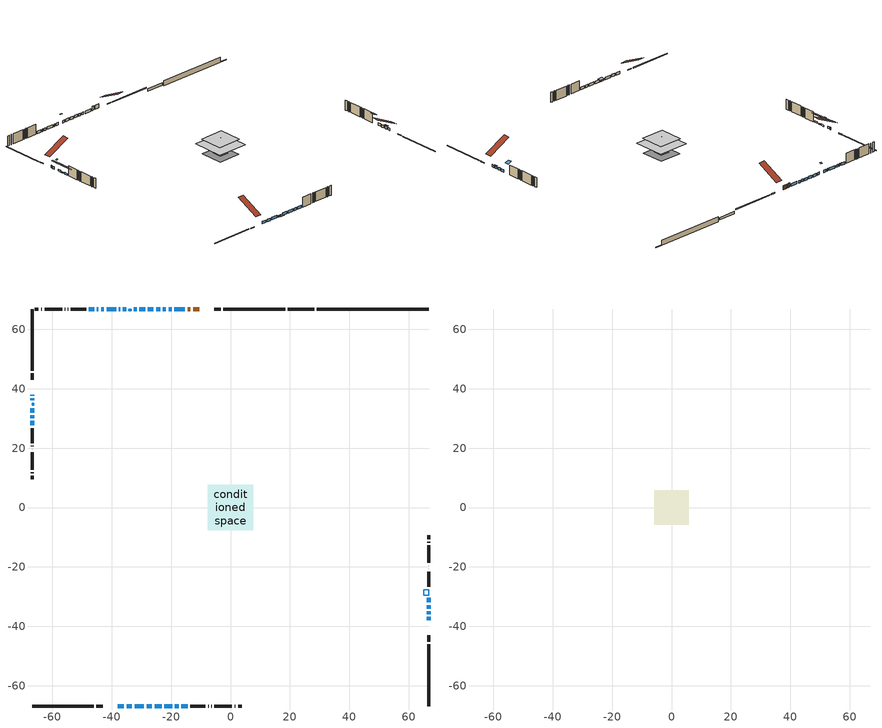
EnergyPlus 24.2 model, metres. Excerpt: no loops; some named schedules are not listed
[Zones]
conditioned space
 floor outside (Floor1 construction): -1.01,-1.01 -1.01,1.01 1.01,1.01 1.01,-1.01 z0.92
 floor adiabatic (Floor3 construction): -2.18,-2.18 -2.18,2.18 2.18,2.18 2.18,-2.18 z0.92
 floor adiabatic (AdiabaticFloorConstruction): -7.65,-7.65 -7.65,7.65 7.65,7.65 7.65,-7.65 z3.36
 floor foundation (Slab1 construction): -5.64,-5.64 -5.64,5.64 5.64,5.64 5.64,-5.64 z-1.52
 floor foundation (Slab2 construction): -2.18,-2.18 -2.18,2.18 2.18,2.18 2.18,-2.18 z-0.91
 wall outside (RimJoist1 construction): 18.36,66.85 -2.41,66.85 / -66.85,-66.85 -46.09,-66.85 / -66.85,66.85 -66.85,46.09 / 66.85,-66.85 66.85,-46.09 z0.92:1.22
 wall outside (RimJoist3 construction): -3.34,66.85 -5.5,66.85 / -45.16,-66.85 -42.99,-66.85 / -66.85,45.16 -66.85,42.99 / 66.85,-45.16 66.85,-42.99 z0.92:1.22
 wall outside (AdiabaticWallConstruction 1): -10.47,66.85 -12.57,66.85 / -13.5,66.85 -14.44,66.85 z0.92:2.95
 wall outside (AdiabaticWallConstruction): 66.85,-38.03 66.85,-36.8 / -38.03,-66.85 -35.94,-66.85 / -35.01,-66.85 -33.18,-66.85 / -66.85,38.03 -66.85,37.68 / 66.85,-34.03 66.85,-32.89 / 66.85,-31.96 66.85,-30.44 / -15.36,66.85 -18.87,66.85 / -19.8,66.85 -20.83,66.85 / -21.76,66.85 -22.79,66.85 / -23.71,66.85 -25.09,66.85 / -26.02,66.85 -27.85,66.85 / -28.77,66.85 -30.68,66.85 / -32.26,-66.85 -29.21,-66.85 / -31.61,66.85 -32.52,66.85 / -25.52,-66.85 -23.23,-66.85 / -22.31,-66.85 -19.64,-66.85 / -66.85,36.75 -66.85,36.07 / -35.13,66.85 -36.27,66.85 / -37.2,66.85 -37.61,66.85 / -38.54,66.85 -41.74,66.85 / -42.67,66.85 -43.59,66.85 / -44.51,66.85 -44.97,66.85 / -45.9,66.85 -47.73,66.85 / -18.71,-66.85 -17.49,-66.85 / -16.56,-66.85 -14.43,-66.85 z0.92:2.14; 66.85,-35.88 66.85,-34.96 z0.92:2.29; -28.28,-66.85 -26.45,-66.85 / -66.85,31.01 -66.85,30.09 z0.92:1.38; -66.85,33.46 -66.85,31.94 / -66.85,29.17 -66.85,27.64 z0.92:1.68
 wall outside (Wall1 construction): -48.66,66.85 -53.73,66.85 / -13.5,-66.85 -8.43,-66.85 / -66.85,26.71 -66.85,21.65 / 66.85,-26.69 66.85,-21.62 z0.92:5.8
 wall outside (Wall2 construction): -54.65,66.85 -54.79,66.85 / -7.5,-66.85 -7.37,-66.85 / -66.85,20.72 -66.85,20.58 / 66.85,-20.69 66.85,-20.56 z0.92:5.8
 wall outside (Wall3 construction): -55.72,66.85 -55.8,66.85 / -6.44,-66.85 -6.36,-66.85 / -66.85,19.65 -66.85,19.57 / 66.85,-19.63 66.85,-19.55 z0.92:5.8
 wall outside (Wall4 construction): -56.73,66.85 -62.59,66.85 / -5.43,-66.85 0.43,-66.85 / -66.85,18.64 -66.85,12.78 / 66.85,-18.62 66.85,-12.75 z0.92:5.8
 wall outside (Wall5 construction): -63.52,66.85 -63.81,66.85 / 1.36,-66.85 1.65,-66.85 / -66.85,11.85 -66.85,11.56 / 66.85,-11.82 66.85,-11.54 z0.92:5.8
 wall outside (Wall6 construction): -64.74,66.85 -65.92,66.85 / 2.58,-66.85 3.76,-66.85 / -66.85,10.64 -66.85,9.45 / 66.85,-10.61 66.85,-9.43 z0.92:5.8
 wall foundation (FoundationWall1 construction): 29.05,66.85,-1.52 29.05,66.85,0.92 63.07,66.85,0.92 63.07,66.85,-1.34 66.85,66.85,-1.34 66.85,66.85,-1.52
 wall foundation (FoundationWall2 construction): 28.12,66.85 19.28,66.85 z-0.91:0.29
 window (WindowConstruction): 66.85,-38.02 66.85,-36.81 z0.92:2.14
 window (WindowConstruction 7): -38.02,-66.85 -35.94,-66.85 z0.92:2.14
 window (WindowConstruction 8): -35.01,-66.85 -33.19,-66.85 z0.92:2.14
 window (WindowConstruction 9): -66.85,38.02 -66.85,37.68 z0.92:2.14
 window (WindowConstruction 10): 66.85,-35.88 66.85,-34.96 z0.92:2.29
 window (WindowConstruction 11): 66.85,-34.03 66.85,-32.89 z0.92:2.14
 window (WindowConstruction 12): 66.85,-31.96 66.85,-30.44 z0.92:2.14
 window (WindowConstruction 13): -15.36,66.85 -18.87,66.85 z0.92:2.14
 window (WindowConstruction 14): -19.8,66.85 -20.83,66.85 z0.92:2.14
 window (WindowConstruction 15): -21.76,66.85 -22.79,66.85 z0.92:2.14
 window (WindowConstruction 16): -23.72,66.85 -25.09,66.85 z0.92:2.14
 window (WindowConstruction 17): -26.02,66.85 -27.85,66.85 z0.92:2.14
 window (WindowConstruction 18): -28.77,66.85 -30.68,66.85 z0.92:2.14
 window (WindowConstruction 19): -32.26,-66.85 -29.21,-66.85 z0.92:2.14
 window (WindowConstruction 1): -31.61,66.85 -32.52,66.85 z0.92:2.14
 window (WindowConstruction 20): -28.28,-66.85 -26.45,-66.85 z0.92:1.38
 window (WindowConstruction 21): -25.52,-66.85 -23.24,-66.85 z0.92:2.14
 window (WindowConstruction 22): -22.31,-66.85 -19.64,-66.85 z0.92:2.14
 window (WindowConstruction 23): -66.85,36.75 -66.85,36.07 z0.92:2.14
 window (WindowConstruction 24): -35.13,66.85 -36.27,66.85 z0.92:2.14
 window (WindowConstruction 25): -37.2,66.85 -37.61,66.85 z0.92:2.14
 window (WindowConstruction 26): -38.54,66.85 -41.74,66.85 z0.92:2.14
 window (WindowConstruction 27): -66.85,33.46 -66.85,31.94 z0.92:1.68
 window (WindowConstruction 28): -66.85,31.01 -66.85,30.09 z0.92:1.38
 window (WindowConstruction 29): -66.85,29.17 -66.85,27.64 z0.92:1.68
 window (WindowConstruction 2): -42.67,66.85 -43.59,66.85 z0.92:2.14
 window (WindowConstruction 3): -44.52,66.85 -44.97,66.85 z0.92:2.14
 window (WindowConstruction 4): -45.9,66.85 -47.73,66.85 z0.92:2.14
 window (WindowConstruction 5): -18.71,-66.85 -17.49,-66.85 z0.92:2.14
 window (WindowConstruction 6): -16.56,-66.85 -14.43,-66.85 z0.92:2.14
 door (Door): -10.47,66.85 -12.57,66.85 z0.92:2.95
 door (Door 1): -13.5,66.85 -14.44,66.85 z0.92:2.95
 ceiling adiabatic (AdiabaticFloorConstruction): 7.65,-7.65 7.65,7.65 -7.65,7.65 -7.65,-7.65 z3.36
 roof outside (Roof2 construction): -1.19,1.19 -1.19,-1.19 1.19,-1.19 1.19,1.19 z5.8
 roof outside (AdiabaticRoofConstruction): 66.85,-27.62,5.8 65.16,-27.62,6.64 65.16,-29.51,6.64 66.85,-29.51,5.8; -66.85,34.39,5.8 -66.18,34.39,6.13 -66.18,35.14,6.13 -66.85,35.14,5.8; -34.2,66.85,5.8 -34.2,66.18,6.13 -33.45,66.18,6.13 -33.45,66.85,5.8
 skylight (SkylightConstruction): 66.85,-27.62,5.8 65.16,-27.62,6.64 65.16,-29.51,6.64 66.85,-29.51,5.8
 skylight (SkylightConstruction 1): -66.85,34.39,5.8 -66.18,34.39,6.13 -66.18,35.14,6.13 -66.85,35.14,5.8
 skylight (SkylightConstruction 2): -34.2,66.85,5.8 -34.2,66.18,6.13 -33.45,66.18,6.13 -33.45,66.85,5.8
attic - vented
 floor to conditioned space (Floor2 construction Reversed): -5.87,-5.87 -5.87,5.87 5.87,5.87 5.87,-5.87 z5.8
 roof outside (Roof1 construction): -9.54,66.85,5.8 -9.54,55.73,11.36 -6.43,55.73,11.36 -6.43,66.85,5.8; -38.95,-66.85,5.8 -38.95,-55.73,11.36 -42.06,-55.73,11.36 -42.06,-66.85,5.8; -66.85,38.95,5.8 -55.73,38.95,11.36 -55.73,42.06,11.36 -66.85,42.06,5.8; 66.85,-38.95,5.8 55.73,-38.95,11.36 55.73,-42.06,11.36 66.85,-42.06,5.8
shading: 66.85,-34.66 66.85,-36.18 67.46,-36.18 67.46,-34.66 z2.59; -26.15,-66.85 -28.58,-66.85 -28.58,-68.37 -26.15,-68.37 z1.68; -66.85,28.59 -66.85,36.81 -67.46,36.81 -67.46,28.59 z5.03; -66.85,26.75 -66.85,34.36 -67.46,34.36 -67.46,26.75 z4.73; -66.85,24.29 -66.85,32.52 -67.46,32.52 -67.46,24.29 z5.03
[Building]
Building 1: Terrain=Suburbs
[Site:Location]
Vancouver Intl AP_BC: Latitude {deg}=49.19; Longitude {deg}=-123.18; Time Zone {hr}=-8; Elevation {m}=4; Keep Site Location Information=Yes
[Site:GroundTemperature:Shallow]
8.06451, 6.96315, 6.87495, 7.3976, 9.49575, 11.5841, 13.3946, 14.5416, 14.639, 13.7062, 11.9418, 9.91751
[Site:WaterMainsTemperature]
Calculation Method=Schedule; Temperature Schedule=mains temperature schedule
[Material] Roughness=Rough; Thermal Absorptance=0.9
Name | Thickness {m} | Conductivity {W/m-K} | Density {kg/m3} | Specific Heat {J/kg-K} | Solar Absorptance | Visible Absorptance
asphalt or fiberglass shingles | 0.00635 | 0.162714 | 1121.4 | 1465.45 | 0.4 | 0.4
asphalt or fiberglass shingles 1 | 0.00635 | 0.162714 | 1121.4 | 1465.45 | 0.7 | 0.7
ceiling loosefill ins | 0.169333 | 0.0480833 | 16.02 | 1046.75 | 0.7 | 0.7
ceiling stud and cavity | 0.1397 | 0.129848 | 65.682 | 1177.47 | 0.7 | 0.7
concrete 4.0 in. | 0.1016 | 1.803125 | 2242.8 | 837.4 | 0.7 | 0.7
concrete 8.0 in. | 0.2032 | 1.803125 | 2242.8 | 837.4 | 0.7 | 0.7
door material | 0.04445 | 0.188738 | 512.64 | 1214.23 | 0.7 | 0.7
door material 1 | 0.04445 | 0.0451087 | 512.64 | 1214.23 | 0.7 | 0.7
exterior vertical ins | 0.00216305 | 0.029427 | 32.04 | 1214.23 | 0.7 | 0.7
exterior vertical ins 1 | 0.00419728 | 0.029427 | 32.04 | 1214.23 | 0.7 | 0.7
floor covering | 0.0127 | 0.0433444 | 54.468 | 1339.84 | 0.6 | 0.6
floor covering 1 | 0.0127 | 9.015625 | 54.468 | 1339.84 | 0.6 | 0.6
floor rigid ins; roof rigid ins | 0.051816 | 0.029427 | 32.04 | 1214.23 | 0.7 | 0.7
floor rigid ins 1; roof rigid ins 1; wall rigid ins | 0.512978 | 0.029427 | 32.04 | 1214.23 | 0.7 | 0.7
floor stud and cavity | 0.1397 | 0.0895258 | 92.3553 | 1139.71 | 0.7 | 0.7
floor stud and cavity 1 | 0.0889 | 0.234607 | 50.32683 | 1063.81 | 0.7 | 0.7
floor stud and cavity 2 | 0.1397 | 1.75129 | 37.0049 | 1207.88 | 0.7 | 0.7
furniture material conditioned space 1 | 0.1524 | 0.115458 | 640.8 | 1214.23 | 0.6 | 0.6
gypsum board | 0.0127 | 0.160291 | 801 | 837.4 | 0.6 | 0.6
gypsum board 1 | 0.0127 | 0.160291 | 801 | 837.4 | 0.7 | 0.7
osb sheathing 0.5 in. | 0.0127 | 0.115458 | 512.64 | 1214.23 | 0.7 | 0.7
osb sheathing 0.75 in. | 0.01905 | 0.115458 | 512.64 | 1214.23 | 0.7 | 0.7
osb sheathing 2.0 in. | 0.0508 | 0.115458 | 512.64 | 1214.23 | 0.7 | 0.7
rim joist stud and cavity | 0.0508 | 0.0310022 | 125.044 | 1163.47 | 0.6 | 0.6
rim joist stud and cavity 1 | 0.0508 | 0.0312034 | 125.044 | 1163.47 | 0.6 | 0.6
roof stud and cavity | 0.2032 | 0.207205 | 78.34581 | 1123.46 | 0.7 | 0.7
roof stud and cavity 1 | 0.18415 | 1.78687 | 37.0049 | 1207.88 | 0.6 | 0.6
wall stud and cavity | 0.1397 | 0.0831639 | 139.0536 | 1170.24 | 0.7 | 0.7
wall stud and cavity 1 | 0.1397 | 0.130706 | 139.0536 | 1170.24 | 0.7 | 0.7
wall stud and cavity 2 | 0.1397 | 0.106495 | 139.0536 | 1170.24 | 0.7 | 0.7
wall stud and cavity 3 | 0.1397 | 0.0822159 | 139.0536 | 1170.24 | 0.7 | 0.7
wall stud and cavity 4 | 0.1397 | 0.0914037 | 139.0536 | 1170.24 | 0.7 | 0.7
wall stud and cavity 5 | 0.1397 | 0.0896712 | 139.0536 | 1170.24 | 0.7 | 0.7
wall stud and cavity 6 | 0.0889 | 0.380278 | 52.3479 | 1209.89 | 0.7 | 0.7
wall stud and cavity 7 | 0.0889 | 0.391764 | 83.0341 | 1211.67 | 0.7 | 0.7
wood siding | 0.0254 | 0.102417 | 544.68 | 1172.36 | 0.4 | 0.4
wood siding 1; wood siding 2; wood siding 3 | 0.0254 | 0.102417 | 544.68 | 1172.36 | 0.7 | 0.7
[WindowMaterial:SimpleGlazingSystem]
Name | U-Factor {W/m2-K} | Solar Heat Gain Coefficient
SkylightMaterial | 3.9642 | 0.7489
SkylightMaterial 1 | 2.66138 | 0.458
WindowMaterial | 2.14231 | 0.35
WindowMaterial 1 | 2.288234 | 0.32
WindowMaterial 10 | 2.262683 | 0.33
WindowMaterial 11 | 1.879418 | 0.41
WindowMaterial 12 | 4.11314 | 0.69
WindowMaterial 13 | 2.274039 | 0.32
WindowMaterial 14 | 1.82661 | 0.43
WindowMaterial 15 | 2.02477 | 0.4
WindowMaterial 16 | 2.01739 | 0.38
WindowMaterial 17 | 1.78062 | 0.43
WindowMaterial 18 | 2.245649 | 0.34
WindowMaterial 19 | 2.06509 | 0.37
WindowMaterial 2 | 1.84308 | 0.43
WindowMaterial 20 | 2.41769 | 0.3
WindowMaterial 21 | 4.18071 | 0.68
WindowMaterial 22 | 2.11846 | 0.36
WindowMaterial 23 | 2.36886 | 0.31
WindowMaterial 3 | 2.197386 | 0.34
WindowMaterial 4 | 1.94983 | 0.4
WindowMaterial 5 | 1.92314 | 0.4
WindowMaterial 6 | 1.71816 | 0.45
WindowMaterial 7 | 1.83229 | 0.42
WindowMaterial 8 | 2.44495 | 0.28
WindowMaterial 9 | 2.095182 | 0.37
[Construction]
AdiabaticFloorConstruction: floor stud and cavity 2, floor rigid ins 1, osb sheathing 0.75 in., floor covering
AdiabaticRoofConstruction: asphalt or fiberglass shingles 1, roof rigid ins 1, osb sheathing 0.75 in., roof stud and cavity 1
AdiabaticWallConstruction: wood siding 2, wall rigid ins, wall stud and cavity 6, gypsum board
AdiabaticWallConstruction 1: wood siding 3, wall rigid ins, wall stud and cavity 6, gypsum board
Door: door material
Door 1: door material 1
Floor1 construction: floor stud and cavity, floor rigid ins, osb sheathing 0.75 in., floor covering
Floor2 construction Reversed: gypsum board, ceiling stud and cavity, ceiling loosefill ins
Floor3 construction: floor stud and cavity 1, floor covering 1
FoundationWall1 construction: concrete 8.0 in.
FoundationWall2 construction: concrete 8.0 in., gypsum board 1
furniture construction conditioned space 1: furniture material conditioned space 1
PartitionWallConstruction: gypsum board, wall stud and cavity 7, gypsum board
RimJoist1 construction: wood siding 1, osb sheathing 2.0 in., rim joist stud and cavity
RimJoist3 construction: wood siding 1, osb sheathing 2.0 in., rim joist stud and cavity 1
Roof1 construction: asphalt or fiberglass shingles
Roof2 construction: asphalt or fiberglass shingles, roof rigid ins, osb sheathing 0.75 in., roof stud and cavity, gypsum board
SkylightConstruction: SkylightMaterial
SkylightConstruction 1; SkylightConstruction 2: SkylightMaterial 1
Slab1 construction; Slab2 construction: concrete 4.0 in.
Wall1 construction: wood siding, osb sheathing 0.5 in., wall stud and cavity, gypsum board
Wall2 construction: wood siding, osb sheathing 0.5 in., wall stud and cavity 1, gypsum board
Wall3 construction: wood siding, osb sheathing 0.5 in., wall stud and cavity 2, gypsum board
Wall4 construction: wood siding, osb sheathing 0.5 in., wall stud and cavity 3, gypsum board
Wall5 construction: wood siding, osb sheathing 0.5 in., wall stud and cavity 4, gypsum board
Wall6 construction: wood siding, osb sheathing 0.5 in., wall stud and cavity 5, gypsum board
WindowConstruction: WindowMaterial
WindowConstruction 1; WindowConstruction 8: WindowMaterial 1
WindowConstruction 10: WindowMaterial 9
WindowConstruction 11; WindowConstruction 21: WindowMaterial 10
WindowConstruction 12; WindowConstruction 19: WindowMaterial 11
WindowConstruction 13: WindowMaterial 12
WindowConstruction 14: WindowMaterial 13
WindowConstruction 15: WindowMaterial 14
WindowConstruction 16; WindowConstruction 20: WindowMaterial 15
WindowConstruction 17; WindowConstruction 4: WindowMaterial 4
WindowConstruction 18: WindowMaterial 16
WindowConstruction 2: WindowMaterial 2
WindowConstruction 22: WindowMaterial 17
WindowConstruction 23: WindowMaterial 18
WindowConstruction 24: WindowMaterial 19
WindowConstruction 25: WindowMaterial 20
WindowConstruction 26: WindowMaterial 21
WindowConstruction 27: WindowMaterial 22
WindowConstruction 28; WindowConstruction 9: WindowMaterial 8
WindowConstruction 29: WindowMaterial 23
WindowConstruction 3: WindowMaterial 3
WindowConstruction 5: WindowMaterial 5
WindowConstruction 6: WindowMaterial 6
WindowConstruction 7: WindowMaterial 7
[Zone] Multiplier=1; Part of Total Floor Area=Yes
Name | Volume {m3}
attic - vented | 126.75
conditioned space | 1050
[Space]
Name | Zone | Volume {m3}
attic - vented 1 | attic - vented | 126.75
conditioned space 1 | conditioned space | 1050
[ZoneInfiltration:EffectiveLeakageArea]
infil attic - vented 1: Zone or Space=attic - vented 1; Schedule=Always On Discrete; Effective Air Leakage Area {cm2}=5701.18; Stack Coefficient=0.000386666; Wind Coefficient=1.32858e-05
[ZoneMixing]
whole house fan mix: Zone or Space=attic - vented; Schedule=Always On Continuous; Design Flow Rate Calculation Method=Flow/Zone; Design Flow Rate {m3/s}=0; Source Zone or Space=conditioned space
[SurfaceProperty:ExposedFoundationPerimeter] Exposed Perimeter Calculation Method=TotalExposedPerimeter
Name | Total Exposed Perimeter {m}
Slab1 | 37.795
Slab2 | 8.83899
[InternalMass] Zone or ZoneList=conditioned space; Space or SpaceList=conditioned space 1
Name | Construction | Surface Area {m2}
furniture mass conditioned space 1 | furniture construction conditioned space 1 | 161.392
partition wall mass | PartitionWallConstruction | 384.39
[Lights]
interior lighting: Zone or ZoneList or Space or SpaceList=conditioned space 1; Schedule=interior lighting schedule; Design Level Calculation Method=LightingLevel; Lighting Level {W}=343.2; Return Air Fraction=0; Fraction Radiant=0.6; Fraction Visible=0.2; Fraction Replaceable=1
[People]
occupants: Zone or ZoneList or Space or SpaceList=conditioned space 1; Number of People Schedule=occupants schedule; Number of People Calculation Method=People; Number of People=3; Fraction Radiant=0.314171; Sensible Heat Fraction=0.56303; Activity Level Schedule=occupants activity schedule; Carbon Dioxide Generation Rate {m3/s-W}=0; Enable ASHRAE 55 Comfort Warnings=No; Mean Radiant Temperature Calculation Type=EnclosureAveraged
[ElectricEquipment] Zone or ZoneList or Space or SpaceList=conditioned space 1; Design Level Calculation Method=EquipmentLevel
Name | Schedule | Design Level {W} | Fraction Latent | Fraction Radiant | Fraction Lost
clothes dryer | clothes dryer schedule | 140.772 | 0.015 | 0.081 | 0.85
clothes washer | clothes washer schedule | 32.1985 | 0.03 | 0.162 | 0.7
cooking range | cooking range schedule | 215.147 | 0.08 | 0.432 | 0.2
dishwasher | dishwasher schedule | 66.8632 | 0.3 | 0.18 | 0.4
fridge | fridge schedule | 72.9452 | 0 | 0.6 | 0
mech vent bath fan 0 | mech vent bath fan 0 schedule | 25.1 | 0 | 0 | 1
mech vent bath fan 1 | mech vent bath fan 1 schedule | 25.1 | 0 | 0 | 1
mech vent house fan | mech vent house fan schedule | 0 | 0 | 0 | 1
mech vent house fan cfis | mech vent house fan cfis schedule | 0 | 0 | 0 | 0
misc plug loads | misc plug loads schedule | 494.7 | 0.045 | 0.513 | 0.1
whole house fan | Always On Discrete | 0 | 0 | 0 | 1
[OtherEquipment] Zone or ZoneList or Space or SpaceList=conditioned space 1; Design Level Calculation Method=EquipmentLevel
Name | Fuel Type | Schedule | Design Level {W} | Fraction Latent | Fraction Radiant | Fraction Lost
clothes dryer 1 | Electricity | clothes dryer schedule | 0 | 0.015 | 0.081 | 0.85
cooking range 1 | Electricity | cooking range schedule | 0 | 0.08 | 0.432 | 0.2
general water use latent | None | general water use schedule | 62.594 | 1 | 0 | 0
general water use sensible | None | general water use schedule | -61.6891 | 0 | 0.6 | 0
mech vent house fan latent load | None | Always On Discrete | 0 | 1 | 0 | 0
mech vent house fan sensible load | None | Always On Discrete | 0 | 0 | 0 | 0
water heater energy adjustment1 | NaturalGas | Always On Discrete | 0.01 | 0 | 0 | 1
[ZoneInfiltration:DesignFlowRate] Zone or ZoneList or Space or SpaceList=conditioned space 1; Schedule=Always On Discrete; Design Flow Rate Calculation Method=Flow/Zone; Design Flow Rate {m3/s}=0
infil flow; natural vent flow; whole house fan flow
[Foundation:Kiva] Initial Indoor Air Temperature {C}=18; Wall Depth Below Slab {m}=0.2032; Custom Block Z Position 1 {m}=0
Name | Wall Height Above Grade {m} | Custom Block Material Name 1 | Custom Block Depth 1 {m} | Custom Block X Position 1 {m}
Foundation Kiva 1 | 0.919978 | exterior vertical ins | 2.43998 | 0.2032
Foundation Kiva 2 | 0.289987 | exterior vertical ins 1 | 1.2 | 0.2159
[Foundation:Kiva:Settings]
Soil Conductivity {W/m-K}=0.849921; Soil Density {kg/m3}=1842.3; Soil Specific Heat {J/kg-K}=418.7; Ground Solar Absorptivity=0.9; Ground Thermal Absorptivity=0.9; Ground Surface Roughness {m}=0.03; Far-Field Width {m}=40; Deep-Ground Boundary Condition=ZeroFlux; Deep-Ground Depth {m}=40; Minimum Cell Dimension {m}=0.2; Maximum Cell Growth Coefficient=3; Simulation Timestep=Timestep
[Exterior:Lights]
exterior lighting: Schedule=exterior lighting schedule; Design Level {W}=75.6
[Schedule:Constant]
Name | Hourly Value
Always On Continuous; mech vent house fan schedule; mech vent house fan cfis schedule; Always On Discrete | 1
occupants activity schedule | 117.228
fridge schedule | 0
[Schedule:Week:Daily]
interior lighting schedule Week Rule - Jan1-Jan27: interior lighting schedule day, interior lighting schedule day, interior lighting schedule day, interior lighting schedule day, interior lighting schedule day, interior lighting schedule day, interior lighting schedule day, interior lighting schedule default day, interior lighting schedule default day, interior lighting schedule default day, interior lighting schedule default day, interior lighting schedule default day
interior lighting schedule Week Rule - Jan28-Feb3: interior lighting schedule day, interior lighting schedule day, interior lighting schedule day, interior lighting schedule day, interior lighting schedule day 1, interior lighting schedule day 1, interior lighting schedule day 1, interior lighting schedule default day, interior lighting schedule default day, interior lighting schedule default day, interior lighting schedule default day, interior lighting schedule default day
interior lighting schedule Week Rule - Feb4-Feb24: interior lighting schedule day 1, interior lighting schedule day 1, interior lighting schedule day 1, interior lighting schedule day 1, interior lighting schedule day 1, interior lighting schedule day 1, interior lighting schedule day 1, interior lighting schedule default day, interior lighting schedule default day, interior lighting schedule default day, interior lighting schedule default day, interior lighting schedule default day
interior lighting schedule Week Rule - Feb25-Mar3: interior lighting schedule day 1, interior lighting schedule day 1, interior lighting schedule day 1, interior lighting schedule day 1, interior lighting schedule day 2, interior lighting schedule day 2, interior lighting schedule day 2, interior lighting schedule default day, interior lighting schedule default day, interior lighting schedule default day, interior lighting schedule default day, interior lighting schedule default day
interior lighting schedule Week Rule - Mar4-Mar31: interior lighting schedule day 2, interior lighting schedule day 2, interior lighting schedule day 2, interior lighting schedule day 2, interior lighting schedule day 2, interior lighting schedule day 2, interior lighting schedule day 2, interior lighting schedule default day, interior lighting schedule default day, interior lighting schedule default day, interior lighting schedule default day, interior lighting schedule default day
interior lighting schedule Week Rule - Apr1-Apr28: interior lighting schedule day 3, interior lighting schedule day 3, interior lighting schedule day 3, interior lighting schedule day 3, interior lighting schedule day 3, interior lighting schedule day 3, interior lighting schedule day 3, interior lighting schedule default day, interior lighting schedule default day, interior lighting schedule default day, interior lighting schedule default day, interior lighting schedule default day
interior lighting schedule Week Rule - Apr29-May5: interior lighting schedule day 3, interior lighting schedule day 3, interior lighting schedule day 4, interior lighting schedule day 4, interior lighting schedule day 4, interior lighting schedule day 4, interior lighting schedule day 4, interior lighting schedule default day, interior lighting schedule default day, interior lighting schedule default day, interior lighting schedule default day, interior lighting schedule default day
interior lighting schedule Week Rule - May6-May26: interior lighting schedule day 4, interior lighting schedule day 4, interior lighting schedule day 4, interior lighting schedule day 4, interior lighting schedule day 4, interior lighting schedule day 4, interior lighting schedule day 4, interior lighting schedule default day, interior lighting schedule default day, interior lighting schedule default day, interior lighting schedule default day, interior lighting schedule default day
interior lighting schedule Week Rule - May27-Jun2: interior lighting schedule day 4, interior lighting schedule day 4, interior lighting schedule day 4, interior lighting schedule day 4, interior lighting schedule day 4, interior lighting schedule day 5, interior lighting schedule day 5, interior lighting schedule default day, interior lighting schedule default day, interior lighting schedule default day, interior lighting schedule default day, interior lighting schedule default day
interior lighting schedule Week Rule - Jun3-Jun30: interior lighting schedule day 5, interior lighting schedule day 5, interior lighting schedule day 5, interior lighting schedule day 5, interior lighting schedule day 5, interior lighting schedule day 5, interior lighting schedule day 5, interior lighting schedule default day, interior lighting schedule default day, interior lighting schedule default day, interior lighting schedule default day, interior lighting schedule default day
interior lighting schedule Week Rule - Jul1-Jul28: interior lighting schedule day 6, interior lighting schedule day 6, interior lighting schedule day 6, interior lighting schedule day 6, interior lighting schedule day 6, interior lighting schedule day 6, interior lighting schedule day 6, interior lighting schedule default day, interior lighting schedule default day, interior lighting schedule default day, interior lighting schedule default day, interior lighting schedule default day
interior lighting schedule Week Rule - Jul29-Aug4: interior lighting schedule day 6, interior lighting schedule day 6, interior lighting schedule day 6, interior lighting schedule day 7, interior lighting schedule day 7, interior lighting schedule day 7, interior lighting schedule day 7, interior lighting schedule default day, interior lighting schedule default day, interior lighting schedule default day, interior lighting schedule default day, interior lighting schedule default day
interior lighting schedule Week Rule - Aug5-Aug25: interior lighting schedule day 7, interior lighting schedule day 7, interior lighting schedule day 7, interior lighting schedule day 7, interior lighting schedule day 7, interior lighting schedule day 7, interior lighting schedule day 7, interior lighting schedule default day, interior lighting schedule default day, interior lighting schedule default day, interior lighting schedule default day, interior lighting schedule default day
interior lighting schedule Week Rule - Aug26-Sep1: interior lighting schedule day 7, interior lighting schedule day 7, interior lighting schedule day 7, interior lighting schedule day 7, interior lighting schedule day 7, interior lighting schedule day 7, interior lighting schedule day 8, interior lighting schedule default day, interior lighting schedule default day, interior lighting schedule default day, interior lighting schedule default day, interior lighting schedule default day
interior lighting schedule Week Rule - Sep2-Sep29: interior lighting schedule day 8, interior lighting schedule day 8, interior lighting schedule day 8, interior lighting schedule day 8, interior lighting schedule day 8, interior lighting schedule day 8, interior lighting schedule day 8, interior lighting schedule default day, interior lighting schedule default day, interior lighting schedule default day, interior lighting schedule default day, interior lighting schedule default day
interior lighting schedule Week Rule - Sep30-Oct6: interior lighting schedule day 8, interior lighting schedule day 9, interior lighting schedule day 9, interior lighting schedule day 9, interior lighting schedule day 9, interior lighting schedule day 9, interior lighting schedule day 9, interior lighting schedule default day, interior lighting schedule default day, interior lighting schedule default day, interior lighting schedule default day, interior lighting schedule default day
interior lighting schedule Week Rule - Oct7-Oct27: interior lighting schedule day 9, interior lighting schedule day 9, interior lighting schedule day 9, interior lighting schedule day 9, interior lighting schedule day 9, interior lighting schedule day 9, interior lighting schedule day 9, interior lighting schedule default day, interior lighting schedule default day, interior lighting schedule default day, interior lighting schedule default day, interior lighting schedule default day
interior lighting schedule Week Rule - Oct28-Nov3: interior lighting schedule day 9, interior lighting schedule day 9, interior lighting schedule day 9, interior lighting schedule day 9, interior lighting schedule day 10, interior lighting schedule day 10, interior lighting schedule day 10, interior lighting schedule default day, interior lighting schedule default day, interior lighting schedule default day, interior lighting schedule default day, interior lighting schedule default day
interior lighting schedule Week Rule - Nov4-Nov24: interior lighting schedule day 10, interior lighting schedule day 10, interior lighting schedule day 10, interior lighting schedule day 10, interior lighting schedule day 10, interior lighting schedule day 10, interior lighting schedule day 10, interior lighting schedule default day, interior lighting schedule default day, interior lighting schedule default day, interior lighting schedule default day, interior lighting schedule default day
interior lighting schedule Week Rule - Nov25-Dec1: interior lighting schedule day 10, interior lighting schedule day 10, interior lighting schedule day 10, interior lighting schedule day 10, interior lighting schedule day 10, interior lighting schedule day 10, interior lighting schedule day 11, interior lighting schedule default day, interior lighting schedule default day, interior lighting schedule default day, interior lighting schedule default day, interior lighting schedule default day
interior lighting schedule Week Rule - Dec2-Dec31: interior lighting schedule day 11, interior lighting schedule day 11, interior lighting schedule day 11, interior lighting schedule day 11, interior lighting schedule day 11, interior lighting schedule day 11, interior lighting schedule day 11, interior lighting schedule default day, interior lighting schedule default day, interior lighting schedule default day, interior lighting schedule default day, interior lighting schedule default day
occupants schedule Week Rule - Jan1-Dec31: occupants schedule day, occupants schedule day, occupants schedule day, occupants schedule day, occupants schedule day, occupants schedule day, occupants schedule day, occupants schedule default day, occupants schedule default day, occupants schedule default day, occupants schedule default day, occupants schedule default day
clothes dryer schedule Week Rule - Jan1-Dec31: clothes dryer schedule day, clothes dryer schedule day, clothes dryer schedule day, clothes dryer schedule day, clothes dryer schedule day, clothes dryer schedule day, clothes dryer schedule day, clothes dryer schedule default day, clothes dryer schedule default day, clothes dryer schedule default day, clothes dryer schedule default day, clothes dryer schedule default day
clothes washer schedule Week Rule - Jan1-Dec31: clothes washer schedule day, clothes washer schedule day, clothes washer schedule day, clothes washer schedule day, clothes washer schedule day, clothes washer schedule day, clothes washer schedule day, clothes washer schedule default day, clothes washer schedule default day, clothes washer schedule default day, clothes washer schedule default day, clothes washer schedule default day
cooking range schedule Week Rule - Jan1-Dec31: cooking range schedule day, cooking range schedule day, cooking range schedule day, cooking range schedule day, cooking range schedule day, cooking range schedule day, cooking range schedule day, cooking range schedule default day, cooking range schedule default day, cooking range schedule default day, cooking range schedule default day, cooking range schedule default day
dishwasher schedule Week Rule - Jan1-Dec31: dishwasher schedule day, dishwasher schedule day, dishwasher schedule day, dishwasher schedule day, dishwasher schedule day, dishwasher schedule day, dishwasher schedule day, dishwasher schedule default day, dishwasher schedule default day, dishwasher schedule default day, dishwasher schedule default day, dishwasher schedule default day
mech vent bath fan 0 schedule Week Rule - Jan1-Dec31: mech vent bath fan 0 schedule day, mech vent bath fan 0 schedule day, mech vent bath fan 0 schedule day, mech vent bath fan 0 schedule day, mech vent bath fan 0 schedule day, mech vent bath fan 0 schedule day, mech vent bath fan 0 schedule day, mech vent bath fan 0 schedule default day, mech vent bath fan 0 schedule default day, mech vent bath fan 0 schedule default day, mech vent bath fan 0 schedule default day, mech vent bath fan 0 schedule default day
[Schedule:Year]
interior lighting schedule: interior lighting schedule Week Rule - Jan1-Jan27, 1, 1, 1, 27, interior lighting schedule Week Rule - Jan28-Feb3, 1, 28, 2, 3, interior lighting schedule Week Rule - Feb4-Feb24, 2, 4, 2, 24, interior lighting schedule Week Rule - Feb25-Mar3, 2, 25, 3, 3, interior lighting schedule Week Rule - Mar4-Mar31, 3, 4, 3, 31, interior lighting schedule Week Rule - Apr1-Apr28, 4, 1, 4, 28, interior lighting schedule Week Rule - Apr29-May5, 4, 29, 5, 5, interior lighting schedule Week Rule - May6-May26, 5, 6, 5, 26, interior lighting schedule Week Rule - May27-Jun2, 5, 27, 6, 2, interior lighting schedule Week Rule - Jun3-Jun30, 6, 3, 6, 30, interior lighting schedule Week Rule - Jul1-Jul28, 7, 1, 7, 28, interior lighting schedule Week Rule - Jul29-Aug4, 7, 29, 8, 4, interior lighting schedule Week Rule - Aug5-Aug25, 8, 5, 8, 25, interior lighting schedule Week Rule - Aug26-Sep1, 8, 26, 9, 1, interior lighting schedule Week Rule - Sep2-Sep29, 9, 2, 9, 29, interior lighting schedule Week Rule - Sep30-Oct6, 9, 30, 10, 6, interior lighting schedule Week Rule - Oct7-Oct27, 10, 7, 10, 27, interior lighting schedule Week Rule - Oct28-Nov3, 10, 28, 11, 3, interior lighting schedule Week Rule - Nov4-Nov24, 11, 4, 11, 24, interior lighting schedule Week Rule - Nov25-Dec1, 11, 25, 12, 1, interior lighting schedule Week Rule - Dec2-Dec31, 12, 2, 12, 31
occupants schedule: occupants schedule Week Rule - Jan1-Dec31, 1, 1, 12, 31
clothes dryer schedule: clothes dryer schedule Week Rule - Jan1-Dec31, 1, 1, 12, 31
clothes washer schedule: clothes washer schedule Week Rule - Jan1-Dec31, 1, 1, 12, 31
cooking range schedule: cooking range schedule Week Rule - Jan1-Dec31, 1, 1, 12, 31
dishwasher schedule: dishwasher schedule Week Rule - Jan1-Dec31, 1, 1, 12, 31
mech vent bath fan 0 schedule: mech vent bath fan 0 schedule Week Rule - Jan1-Dec31, 1, 1, 12, 31
mech vent bath fan 1 schedule: mech vent bath fan 1 schedule Week Rule - Jan1-Dec31, 1, 1, 12, 31
misc plug loads schedule: misc plug loads schedule Week Rule - Jan1-Dec31, 1, 1, 12, 31
general water use schedule: general water use schedule Week Rule - Jan1-Dec31, 1, 1, 12, 31
exterior lighting schedule: exterior lighting schedule Week Rule - Jan1-Jan27, 1, 1, 1, 27, exterior lighting schedule Week Rule - Jan28-Feb3, 1, 28, 2, 3, exterior lighting schedule Week Rule - Feb4-Feb24, 2, 4, 2, 24, exterior lighting schedule Week Rule - Feb25-Mar3, 2, 25, 3, 3, exterior lighting schedule Week Rule - Mar4-Mar31, 3, 4, 3, 31, exterior lighting schedule Week Rule - Apr1-Apr28, 4, 1, 4, 28, exterior lighting schedule Week Rule - Apr29-May5, 4, 29, 5, 5, exterior lighting schedule Week Rule - May6-May26, 5, 6, 5, 26, exterior lighting schedule Week Rule - May27-Jun2, 5, 27, 6, 2, exterior lighting schedule Week Rule - Jun3-Jun30, 6, 3, 6, 30, exterior lighting schedule Week Rule - Jul1-Jul28, 7, 1, 7, 28, exterior lighting schedule Week Rule - Jul29-Aug4, 7, 29, 8, 4, exterior lighting schedule Week Rule - Aug5-Aug25, 8, 5, 8, 25, exterior lighting schedule Week Rule - Aug26-Sep1, 8, 26, 9, 1, exterior lighting schedule Week Rule - Sep2-Sep29, 9, 2, 9, 29, exterior lighting schedule Week Rule - Sep30-Oct6, 9, 30, 10, 6, exterior lighting schedule Week Rule - Oct7-Oct27, 10, 7, 10, 27, exterior lighting schedule Week Rule - Oct28-Nov3, 10, 28, 11, 3, exterior lighting schedule Week Rule - Nov4-Nov24, 11, 4, 11, 24, exterior lighting schedule Week Rule - Nov25-Dec1, 11, 25, 12, 1, exterior lighting schedule Week Rule - Dec2-Dec31, 12, 2, 12, 31
[Schedule:Compact]
mains temperature schedule: Through: 01/01, For: AllDays, Until: 24:00, 11.375, Through: 01/02, For: AllDays, Until: 24:00, 11.3367, Through: 01/03, For: AllDays, Until: 24:00, 11.2994, Through: 01/04, For: AllDays, Until: 24:00, 11.2628, Through: 01/05, For: AllDays, Until: 24:00, 11.2267, Through: 01/06, For: AllDays, Until: 24:00, 11.1917, Through: 01/07, For: AllDays, Until: 24:00, 11.1578, Through: 01/08, For: AllDays, Until: 24:00, 11.1244, Through: 01/09, For: AllDays, Until: 24:00, 11.0917, Through: 01/10, For: AllDays, Until: 24:00, 11.06, Through: 01/11, For: AllDays, Until: 24:00, 11.0289, Through: 01/12, For: AllDays, Until: 24:00, 10.9989, Through: 01/13, For: AllDays, Until: 24:00, 10.97, Through: 01/14, For: AllDays, Until: 24:00, 10.9417, Through: 01/15, For: AllDays, Until: 24:00, 10.9139, Through: 01/16, For: AllDays, Until: 24:00, 10.8878, Through: 01/17, For: AllDays, Until: 24:00, 10.8622, Through: 01/18, For: AllDays, Until: 24:00, 10.8372, Through: 01/19, For: AllDays, Until: 24:00, 10.8133, Through: 01/20, For: AllDays, Until: 24:00, 10.7906, Through: 01/21, For: AllDays, Until: 24:00, 10.7683, Through: 01/22, For: AllDays, Until: 24:00, 10.7478, Through: 01/23, For: AllDays, Until: 24:00, 10.7272, Through: 01/24, For: AllDays, Until: 24:00, 10.7083, Through: 01/25, For: AllDays, Until: 24:00, 10.69, Through: 01/26, For: AllDays, Until: 24:00, 10.6728, Through: 01/27, For: AllDays, Until: 24:00, 10.6567, Through: 01/28, For: AllDays, Until: 24:00, 10.6411, Through: 01/29, For: AllDays, Until: 24:00, 10.6267, Through: 01/30, For: AllDays, Until: 24:00, 10.6133, Through: 01/31, For: AllDays, Until: 24:00, 10.6011, Through: 02/01, For: AllDays, Until: 24:00, 10.59, Through: 02/02, For: AllDays, Until: 24:00, 10.5794, Through: 02/03, For: AllDays, Until: 24:00, 10.57, Through: 02/04, For: AllDays, Until: 24:00, 10.5617, Through: 02/05, For: AllDays, Until: 24:00, 10.5539, Through: 02/06, For: AllDays, Until: 24:00, 10.5478, Through: 02/07, For: AllDays, Until: 24:00, 10.5422, Through: 02/08, For: AllDays, Until: 24:00, 10.5378, Through: 02/09, For: AllDays, Until: 24:00, 10.5339, Through: 02/10, For: AllDays, Until: 24:00, 10.5317, Through: 02/11, For: AllDays, Until: 24:00, 10.53, Through: 02/12, For: AllDays, Until: 24:00, 10.53, Through: 02/13, For: AllDays, Until: 24:00, 10.5306, Through: 02/14, For: AllDays, Until: 24:00, 10.5317, Through: 02/15, For: AllDays, Until: 24:00, 10.5344, Through: 02/16, For: AllDays, Until: 24:00, 10.5378, Through: 02/17, For: AllDays, Until: 24:00, 10.5428, Through: 02/18, For: AllDays, Until: 24:00, 10.5483, Through: 02/19, For: AllDays, Until: 24:00, 10.5544, Through: 02/20, For: AllDays, Until: 24:00, 10.5622, Through: 02/21, For: AllDays, Until: 24:00, 10.5706, Through: 02/22, For: AllDays, Until: 24:00, 10.5806, Through: 02/23, For: AllDays, Until: 24:00, 10.5911, Through: 02/24, For: AllDays, Until: 24:00, 10.6022, Through: 02/25, For: AllDays, Until: 24:00, 10.615, Through: 02/26, For: AllDays, Until: 24:00, 10.6283, Through: 02/27, For: AllDays, Until: 24:00, 10.6428, Through: 02/28, For: AllDays, Until: 24:00, 10.6583, Through: 03/01, For: AllDays, Until: 24:00, 10.6744, Through: 03/02, For: AllDays, Until: 24:00, 10.6917, Through: 03/03, For: AllDays, Until: 24:00, 10.71, Through: 03/04, For: AllDays, Until: 24:00, 10.7294, Through: 03/05, For: AllDays, Until: 24:00, 10.7494, Through: 03/06, For: AllDays, Until: 24:00, 10.7706, Through: 03/07, For: AllDays, Until: 24:00, 10.7928, Through: 03/08, For: AllDays, Until: 24:00, 10.8161, Through: 03/09, For: AllDays, Until: 24:00, 10.84, Through: 03/10, For: AllDays, Until: 24:00, 10.8644, Through: 03/11, For: AllDays, Until: 24:00, 10.8906, Through: 03/12, For: AllDays, Until: 24:00, 10.9167, Through: 03/13, For: AllDays, Until: 24:00, 10.9444, Through: 03/14, For: AllDays, Until: 24:00, 10.9728, Through: 03/15, For: AllDays, Until: 24:00, 11.0022, Through: 03/16, For: AllDays, Until: 24:00, 11.0322, Through: 03/17, For: AllDays, Until: 24:00, 11.0633, Through: 03/18, For: AllDays, Until: 24:00, 11.095, Through: 03/19, For: AllDays, Until: 24:00, 11.1278, Through: 03/20, For: AllDays, Until: 24:00, 11.1611, Through: 03/21, For: AllDays, Until: 24:00, 11.1956, Through: 03/22, For: AllDays, Until: 24:00, 11.2306, Through: 03/23, For: AllDays, Until: 24:00, 11.2667, Through: 03/24, For: AllDays, Until: 24:00, 11.3033, Through: 03/25, For: AllDays, Until: 24:00, 11.3406, Through: 03/26, For: AllDays, Until: 24:00, 11.3789, Through: 03/27, For: AllDays, Until: 24:00, 11.4178, Through: 03/28, For: AllDays, Until: 24:00, 11.4572, Through: 03/29, For: AllDays, Until: 24:00, 11.4978, Through: 03/30, For: AllDays, Until: 24:00, 11.5389, Through: 03/31, For: AllDays, Until: 24:00, 11.5811, Through: 04/01, For: AllDays, Until: 24:00, 11.6233, Through: 04/02, For: AllDays, Until: 24:00, 11.6667, Through: 04/03, For: AllDays, Until: 24:00, 11.7106, Through: 04/04, For: AllDays, Until: 24:00, 11.755, Through: 04/05, For: AllDays, Until: 24:00, 11.8006, Through: 04/06, For: AllDays, Until: 24:00, 11.8461, Through: 04/07, For: AllDays, Until: 24:00, 11.8928, Through: 04/08, For: AllDays, Until: 24:00, 11.9394, Through: 04/09, For: AllDays, Until: 24:00, 11.9872, Through: 04/10, For: AllDays, Until: 24:00, 12.0356, Through: 04/11, For: AllDays, Until: 24:00, 12.0844, Through: 04/12, For: AllDays, Until: 24:00, 12.1333, Through: 04/13, For: AllDays, Until: 24:00, 12.1833, Through: 04/14, For: AllDays, Until: 24:00, 12.2339, Through: 04/15, For: AllDays, Until: 24:00, 12.2844, Through: 04/16, For: AllDays, Until: 24:00, 12.3361, Through: 04/17, For: AllDays, Until: 24:00, 12.3878, Through: 04/18, For: AllDays, Until: 24:00, 12.44, Through: 04/19, For: AllDays, Until: 24:00, 12.4928, Through: 04/20, For: AllDays, Until: 24:00, 12.5456, Through: 04/21, For: AllDays, Until: 24:00, 12.5994, Through: 04/22, For: AllDays, Until: 24:00, 12.6533, Through: 04/23, For: AllDays, Until: 24:00, 12.7072, Through: 04/24, For: AllDays, Until: 24:00, 12.7622, Through: 04/25, For: AllDays, Until: 24:00, 12.8172, Through: 04/26, For: AllDays, Until: 24:00, 12.8722, Through: 04/27, For: AllDays, Until: 24:00, 12.9278, Through: 04/28, For: AllDays, Until: 24:00, 12.9839, Through: 04/29, For: AllDays, Until: 24:00, 13.04, Through: 04/30, For: AllDays, Until: 24:00, 13.0961, Through: 05/01, For: AllDays, Until: 24:00, 13.1533, Through: 05/02, For: AllDays, Until: 24:00, 13.21, Through: 05/03, For: AllDays, Until: 24:00, 13.2672, Through: 05/04, For: AllDays, Until: 24:00, 13.3244, Through: 05/05, For: AllDays, Until: 24:00, 13.3817, Through: 05/06, For: AllDays, Until: 24:00, 13.4394, Through: 05/07, For: AllDays, Until: 24:00, 13.4972, Through: 05/08, For: AllDays, Until: 24:00, 13.555, Through: 05/09, For: AllDays, Until: 24:00, 13.6133, Through: 05/10, For: AllDays, Until: 24:00, 13.6711, Through: 05/11, For: AllDays, Until: 24:00, 13.7294, Through: 05/12, For: AllDays, Until: 24:00, 13.7878, Through: 05/13, For: AllDays, Until: 24:00, 13.8461, Through: 05/14, For: AllDays, Until: 24:00, 13.9044, Through: 05/15, For: AllDays, Until: 24:00, 13.9628, Through: 05/16, For: AllDays, Until: 24:00, 14.0211, Through: 05/17, For: AllDays, Until: 24:00, 14.0789, Through: 05/18, For: AllDays, Until: 24:00, 14.1372, Through: 05/19, For: AllDays, Until: 24:00, 14.1956, Through: 05/20, For: AllDays, Until: 24:00, 14.2533, Through: 05/21, For: AllDays, Until: 24:00, 14.3117, Through: 05/22, For: AllDays, Until: 24:00, 14.3694, Through: 05/23, For: AllDays, Until: 24:00, 14.4272, Through: 05/24, For: AllDays, Until: 24:00, 14.4844, Through: 05/25, For: AllDays, Until: 24:00, 14.5422, Through: 05/26, For: AllDays, Until: 24:00, 14.5994, Through: 05/27, For: AllDays, Until: 24:00, 14.6561, Through: 05/28, For: AllDays, Until: 24:00, 14.7128, Through: 05/29, For: AllDays, Until: 24:00, 14.7694, Through: 05/30, For: AllDays, Until: 24:00, 14.8261, Through: 05/31, For: AllDays, Until: 24:00, 14.8817, Through: 06/01, For: AllDays, Until: 24:00, 14.9378, Through: 06/02, For: AllDays, Until: 24:00, 14.9933, Through: 06/03, For: AllDays, Until: 24:00, 15.0483, Through: 06/04, For: AllDays, Until: 24:00, 15.1028, Through: 06/05, For: AllDays, Until: 24:00, 15.1572, Through: 06/06, For: AllDays, Until: 24:00, 15.2117, Through: 06/07, For: AllDays, Until: 24:00, 15.265, Through: 06/08, For: AllDays, Until: 24:00, 15.3183, Through: 06/09, For: AllDays, Until: 24:00, 15.3711, Through: 06/10, For: AllDays, Until: 24:00, 15.4239, Through: 06/11, For: AllDays, Until: 24:00, 15.4756, Through: 06/12, For: AllDays, Until: 24:00, 15.5272, Through: 06/13, For: AllDays, Until: 24:00, 15.5783, Through: 06/14, For: AllDays, Until: 24:00, 15.6289, Through: 06/15, For: AllDays, Until: 24:00, 15.6789, Through: 06/16, For: AllDays, Until: 24:00, 15.7283, Through: 06/17, For: AllDays, Until: 24:00, 15.7772, Through: 06/18, For: AllDays, Until: 24:00, 15.8261, Through: 06/19, For: AllDays, Until: 24:00, 15.8739, Through: 06/20, For: AllDays, Until: 24:00, 15.9211, Through: 06/21, For: AllDays, Until: 24:00, 15.9678, Through: 06/22, For: AllDays, Until: 24:00, 16.0139, Through: 06/23, For: AllDays, Until: 24:00, 16.0594, Through: 06/24, For: AllDays, Until: 24:00, 16.1044, Through: 06/25, For: AllDays, Until: 24:00, 16.1483, Through: 06/26, For: AllDays, Until: 24:00, 16.1922, Through: 06/27, For: AllDays, Until: 24:00, 16.235, Through: 06/28, For: AllDays, Until: 24:00, 16.2772, Through: 06/29, For: AllDays, Until: 24:00, 16.3183, Through: 06/30, For: AllDays, Until: 24:00, 16.3594, Through: 07/01, For: AllDays, Until: 24:00, 16.3994, Through: 07/02, For: AllDays, Until: 24:00, 16.4389, Through: 07/03, For: AllDays, Until: 24:00, 16.4772, Through: 07/04, For: AllDays, Until: 24:00, 16.515, Through: 07/05, For: AllDays, Until: 24:00, 16.5522, Through: 07/06, For: AllDays, Until: 24:00, 16.5883, Through: 07/07, For: AllDays, Until: 24:00, 16.6239, Through: 07/08, For: AllDays, Until: 24:00, 16.6583, Through: 07/09, For: AllDays, Until: 24:00, 16.6922, Through: 07/10, For: AllDays, Until: 24:00, 16.7256, Through: 07/11, For: AllDays, Until: 24:00, 16.7578, Through: 07/12, For: AllDays, Until: 24:00, 16.7889, Through: 07/13, For: AllDays, Until: 24:00, 16.8194, Through: 07/14, For: AllDays, Until: 24:00, 16.8489, Through: 07/15, For: AllDays, Until: 24:00, 16.8778, Through: 07/16, For: AllDays, Until: 24:00, 16.9056, Through: 07/17, For: AllDays, Until: 24:00, 16.9328, Through: 07/18, For: AllDays, Until: 24:00, 16.9589, Through: 07/19, For: AllDays, Until: 24:00, 16.9839, Through: 07/20, For: AllDays, Until: 24:00, 17.0083, Through: 07/21, For: AllDays, Until: 24:00, 17.0317, Through: 07/22, For: AllDays, Until: 24:00, 17.0544, Through: 07/23, For: AllDays, Until: 24:00, 17.0761, Through: 07/24, For: AllDays, Until: 24:00, 17.0967, Through: 07/25, For: AllDays, Until: 24:00, 17.1161, Through: 07/26, For: AllDays, Until: 24:00, 17.135, Through: 07/27, For: AllDays, Until: 24:00, 17.1528, Through: 07/28, For: AllDays, Until: 24:00, 17.1694, Through: 07/29, For: AllDays, Until: 24:00, 17.1856, Through: 07/30, For: AllDays, Until: 24:00, 17.2, Through: 07/31, For: AllDays, Until: 24:00, 17.2144, Through: 08/01, For: AllDays, Until: 24:00, 17.2272, Through: 08/02, For: AllDays, Until: 24:00, 17.2389, Through: 08/03, For: AllDays, Until: 24:00, 17.25, Through: 08/04, For: AllDays, Until: 24:00, 17.26, Through: 08/05, For: AllDays, Until: 24:00, 17.2689, Through: 08/06, For: AllDays, Until: 24:00, 17.2772, Through: 08/07, For: AllDays, Until: 24:00, 17.2839, Through: 08/08, For: AllDays, Until: 24:00, 17.29, Through: 08/09, For: AllDays, Until: 24:00, 17.295, Through: 08/10, For: AllDays, Until: 24:00, 17.2989, Through: 08/11, For: AllDays, Until: 24:00, 17.3022, Through: 08/12, For: AllDays, Until: 24:00, 17.3039, Through: 08/13, For: AllDays, Until: 24:00, 17.305, Through: 08/14, For: AllDays, Until: 24:00, 17.305, Through: 08/15, For: AllDays, Until: 24:00, 17.3039, Through: 08/16, For: AllDays, Until: 24:00, 17.3022, Through: 08/17, For: AllDays, Until: 24:00, 17.2989, Through: 08/18, For: AllDays, Until: 24:00, 17.295, Through: 08/19, For: AllDays, Until: 24:00, 17.29, Through: 08/20, For: AllDays, Until: 24:00, 17.2839, Through: 08/21, For: AllDays, Until: 24:00, 17.2772, Through: 08/22, For: AllDays, Until: 24:00, 17.2689, Through: 08/23, For: AllDays, Until: 24:00, 17.26, Through: 08/24, For: AllDays, Until: 24:00, 17.25, Through: 08/25, For: AllDays, Until: 24:00, 17.2394, Through: 08/26, For: AllDays, Until: 24:00, 17.2272, Through: 08/27, For: AllDays, Until: 24:00, 17.2144, Through: 08/28, For: AllDays, Until: 24:00, 17.2006, Through: 08/29, For: AllDays, Until: 24:00, 17.1856, Through: 08/30, For: AllDays, Until: 24:00, 17.1694, Through: 08/31, For: AllDays, Until: 24:00, 17.1528, Through: 09/01, For: AllDays, Until: 24:00, 17.135, Through: 09/02, For: AllDays, Until: 24:00, 17.1161, Through: 09/03, For: AllDays, Until: 24:00, 17.0967, Through: 09/04, For: AllDays, Until: 24:00, 17.0761, Through: 09/05, For: AllDays, Until: 24:00, 17.0544, Through: 09/06, For: AllDays, Until: 24:00, 17.0322, Through: 09/07, For: AllDays, Until: 24:00, 17.0089, Through: 09/08, For: AllDays, Until: 24:00, 16.9844, Through: 09/09, For: AllDays, Until: 24:00, 16.9589, Through: 09/10, For: AllDays, Until: 24:00, 16.9328, Through: 09/11, For: AllDays, Until: 24:00, 16.9061, Through: 09/12, For: AllDays, Until: 24:00, 16.8783, Through: 09/13, For: AllDays, Until: 24:00, 16.8494, Through: 09/14, For: AllDays, Until: 24:00, 16.8194, Through: 09/15, For: AllDays, Until: 24:00, 16.7894, Through: 09/16, For: AllDays, Until: 24:00, 16.7578, Through: 09/17, For: AllDays, Until: 24:00, 16.7256, Through: 09/18, For: AllDays, Until: 24:00, 16.6928, Through: 09/19, For: AllDays, Until: 24:00, 16.6589, Through: 09/20, For: AllDays, Until: 24:00, 16.6239, Through: 09/21, For: AllDays, Until: 24:00, 16.5889, Through: 09/22, For: AllDays, Until: 24:00, 16.5522, Through: 09/23, For: AllDays, Until: 24:00, 16.5156, Through: 09/24, For: AllDays, Until: 24:00, 16.4778, Through: 09/25, For: AllDays, Until: 24:00, 16.4389, Through: 09/26, For: AllDays, Until: 24:00, 16.3994, Through: 09/27, For: AllDays, Until: 24:00, 16.3594, Through: 09/28, For: AllDays, Until: 24:00, 16.3189, Through: 09/29, For: AllDays, Until: 24:00, 16.2772, Through: 09/30, For: AllDays, Until: 24:00, 16.235, Through: 10/01, For: AllDays, Until: 24:00, 16.1922, Through: 10/02, For: AllDays, Until: 24:00, 16.1489, Through: 10/03, For: AllDays, Until: 24:00, 16.1044, Through: 10/04, For: AllDays, Until: 24:00, 16.06, Through: 10/05, For: AllDays, Until: 24:00, 16.0144, Through: 10/06, For: AllDays, Until: 24:00, 15.9683, Through: 10/07, For: AllDays, Until: 24:00, 15.9217, Through: 10/08, For: AllDays, Until: 24:00, 15.8744, Through: 10/09, For: AllDays, Until: 24:00, 15.8261, Through: 10/10, For: AllDays, Until: 24:00, 15.7778, Through: 10/11, For: AllDays, Until: 24:00, 15.7289, Through: 10/12, For: AllDays, Until: 24:00, 15.6794, Through: 10/13, For: AllDays, Until: 24:00, 15.6294, Through: 10/14, For: AllDays, Until: 24:00, 15.5789, Through: 10/15, For: AllDays, Until: 24:00, 15.5278, Through: 10/16, For: AllDays, Until: 24:00, 15.4761, Through: 10/17, For: AllDays, Until: 24:00, 15.4244, Through: 10/18, For: AllDays, Until: 24:00, 15.3717, Through: 10/19, For: AllDays, Until: 24:00, 15.3189, Through: 10/20, For: AllDays, Until: 24:00, 15.2656, Through: 10/21, For: AllDays, Until: 24:00, 15.2117, Through: 10/22, For: AllDays, Until: 24:00, 15.1578, Through: 10/23, For: AllDays, Until: 24:00, 15.1033, Through: 10/24, For: AllDays, Until: 24:00, 15.0489, Through: 10/25, For: AllDays, Until: 24:00, 14.9933, Through: 10/26, For: AllDays, Until: 24:00, 14.9383, Through: 10/27, For: AllDays, Until: 24:00, 14.8822, Through: 10/28, For: AllDays, Until: 24:00, 14.8261, Through: 10/29, For: AllDays, Until: 24:00, 14.77, Through: 10/30, For: AllDays, Until: 24:00, 14.7133, Through: 10/31, For: AllDays, Until: 24:00, 14.6567, Through: 11/01, For: AllDays, Until: 24:00, 14.5994, Through: 11/02, For: AllDays, Until: 24:00, 14.5428, Through: 11/03, For: AllDays, Until: 24:00, 14.485, Through: 11/04, For: AllDays, Until: 24:00, 14.4278, Through: 11/05, For: AllDays, Until: 24:00, 14.37, Through: 11/06, For: AllDays, Until: 24:00, 14.3122, Through: 11/07, For: AllDays, Until: 24:00, 14.2539, Through: 11/08, For: AllDays, Until: 24:00, 14.1961, Through: 11/09, For: AllDays, Until: 24:00, 14.1378, Through: 11/10, For: AllDays, Until: 24:00, 14.0794, Through: 11/11, For: AllDays, Until: 24:00, 14.0217, Through: 11/12, For: AllDays, Until: 24:00, 13.9633, Through: 11/13, For: AllDays, Until: 24:00, 13.905, Through: 11/14, For: AllDays, Until: 24:00, 13.8467, Through: 11/15, For: AllDays, Until: 24:00, 13.7883, Through: 11/16, For: AllDays, Until: 24:00, 13.73, Through: 11/17, For: AllDays, Until: 24:00, 13.6717, Through: 11/18, For: AllDays, Until: 24:00, 13.6139, Through: 11/19, For: AllDays, Until: 24:00, 13.5556, Through: 11/20, For: AllDays, Until: 24:00, 13.4978, Through: 11/21, For: AllDays, Until: 24:00, 13.44, Through: 11/22, For: AllDays, Until: 24:00, 13.3822, Through: 11/23, For: AllDays, Until: 24:00, 13.325, Through: 11/24, For: AllDays, Until: 24:00, 13.2678, Through: 11/25, For: AllDays, Until: 24:00, 13.2106, Through: 11/26, For: AllDays, Until: 24:00, 13.1533, Through: 11/27, For: AllDays, Until: 24:00, 13.0967, Through: 11/28, For: AllDays, Until: 24:00, 13.0406, Through: 11/29, For: AllDays, Until: 24:00, 12.9844, Through: 11/30, For: AllDays, Until: 24:00, 12.9283, Through: 12/01, For: AllDays, Until: 24:00, 12.8728, Through: 12/02, For: AllDays, Until: 24:00, 12.8172, Through: 12/03, For: AllDays, Until: 24:00, 12.7622, Through: 12/04, For: AllDays, Until: 24:00, 12.7078, Through: 12/05, For: AllDays, Until: 24:00, 12.6533, Through: 12/06, For: AllDays, Until: 24:00, 12.5994, Through: 12/07, For: AllDays, Until: 24:00, 12.5461, Through: 12/08, For: AllDays, Until: 24:00, 12.4928, Through: 12/09, For: AllDays, Until: 24:00, 12.4406, Through: 12/10, For: AllDays, Until: 24:00, 12.3883, Through: 12/11, For: AllDays, Until: 24:00, 12.3361, Through: 12/12, For: AllDays, Until: 24:00, 12.285, Through: 12/13, For: AllDays, Until: 24:00, 12.2339, Through: 12/14, For: AllDays, Until: 24:00, 12.1839, Through: 12/15, For: AllDays, Until: 24:00, 12.1339, Through: 12/16, For: AllDays, Until: 24:00, 12.0844, Through: 12/17, For: AllDays, Until: 24:00, 12.0361, Through: 12/18, For: AllDays, Until: 24:00, 11.9878, Through: 12/19, For: AllDays, Until: 24:00, 11.94, Through: 12/20, For: AllDays, Until: 24:00, 11.8933, Through: 12/21, For: AllDays, Until: 24:00, 11.8467, Through: 12/22, For: AllDays, Until: 24:00, 11.8006, Through: 12/23, For: AllDays, Until: 24:00, 11.7556, Through: 12/24, For: AllDays, Until: 24:00, 11.7111, Through: 12/25, For: AllDays, Until: 24:00, 11.6672, Through: 12/26, For: AllDays, Until: 24:00, 11.6239, Through: 12/27, For: AllDays, Until: 24:00, 11.5811, Through: 12/28, For: AllDays, Until: 24:00, 11.5394, Through: 12/29, For: AllDays, Until: 24:00, 11.4983, Through: 12/30, For: AllDays, Until: 24:00, 11.4578, Through: 12/31, For: AllDays, Until: 24:00, 11.4183
